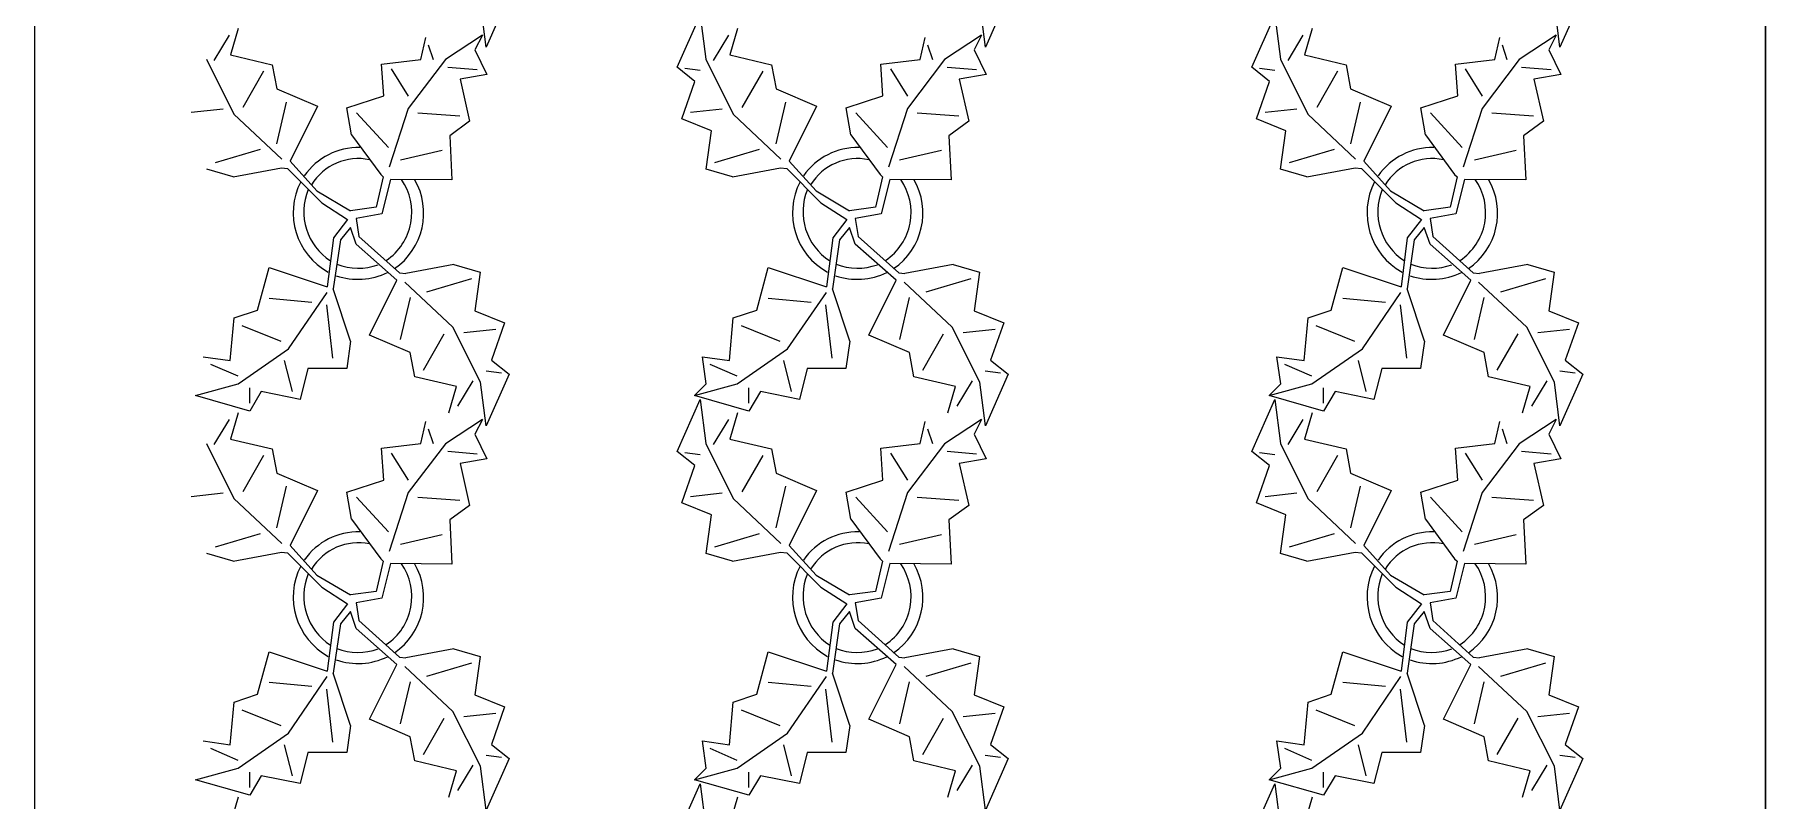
# Model space of a CAD drawing. Header units: inches. Extents: x 8624 to 20537, y 780 to 7738.
# Drawn here: x 17139.8 to 17297.6, y 1574.5 to 1644.2 of the extents above; entities that cross this region are included whole.
import ezdxf

# ---------------------------------------------------------------- set-up
doc = ezdxf.new("R2010")
doc.units = ezdxf.units.IN
doc.header["$MEASUREMENT"] = 0

msp = doc.modelspace()

# ---------------------------------------------------------------- linework, layer by layer
for p, q in [((17139.85, 2729.61), (17139.85, 1318.98)), ((17297.59, 2729.61), (17297.59, 1331.61))]:
    msp.add_line(p, q)
at = {"color": 73}
msp.add_line((17297.59, 1331.61), (17297.59, 2030.61), dxfattribs=at)
at = {"color": 114, "linetype": 'Continuous'}
for p, q in [((17181, 1643.08), (17180.49, 1647.08)), ((17183.09, 1647.79), (17181, 1643.08)), ((17226.5, 1643.08), (17225.99, 1647.08)), ((17228.59, 1647.79), (17226.5, 1643.08)), ((17278.87, 1643.08), (17278.36, 1647.08)), ((17280.96, 1647.79), (17278.87, 1643.08)), ((17198.42, 1641.27), (17200.5, 1645.98)), ((17200.5, 1645.98), (17201.01, 1641.98)), ((17250.79, 1641.27), (17252.88, 1645.98)), ((17252.88, 1645.98), (17253.39, 1641.98)), ((17156.21, 1641.88), (17157.61, 1644.18)), ((17158.41, 1644.78), (17157.71, 1642.38)), ((17175.05, 1641.97), (17175.52, 1643.98)), ((17180.66, 1644.17), (17177.29, 1641.96)), ((17180.66, 1644.17), (17179.98, 1642.83)), ((17201.71, 1641.88), (17203.11, 1644.18)), ((17203.91, 1644.78), (17203.21, 1642.38)), ((17220.55, 1641.97), (17221.02, 1643.98)), ((17226.16, 1644.17), (17222.79, 1641.96)), ((17226.16, 1644.17), (17225.48, 1642.83)), ((17254.09, 1641.88), (17255.48, 1644.18)), ((17256.28, 1644.78), (17255.59, 1642.38)), ((17272.93, 1641.97), (17273.39, 1643.98)), ((17278.53, 1644.17), (17275.16, 1641.96)), ((17278.53, 1644.17), (17277.85, 1642.83)), ((17157.71, 1642.38), (17161.51, 1641.49)), ((17175.73, 1643.31), (17176.17, 1641.97)), ((17179.98, 1642.83), (17181.08, 1640.59)), ((17203.21, 1642.38), (17207.01, 1641.49)), ((17221.23, 1643.31), (17221.67, 1641.97)), ((17225.48, 1642.83), (17226.58, 1640.59)), ((17255.59, 1642.38), (17259.39, 1641.49)), ((17273.61, 1643.31), (17274.04, 1641.97)), ((17277.85, 1642.83), (17278.95, 1640.59)), ((17155.51, 1641.98), (17158.02, 1636.98)), ((17160.72, 1640.89), (17158.82, 1637.58)), ((17161.51, 1641.49), (17161.92, 1639.29)), ((17171.47, 1641.55), (17175.05, 1641.97)), ((17171.67, 1638.65), (17171.47, 1641.55)), ((17172.36, 1641.1), (17173.91, 1638.63)), ((17177.29, 1641.96), (17173.9, 1637.51)), ((17177.51, 1641.28), (17180.19, 1641.04)), ((17181.08, 1640.59), (17178.62, 1640.16)), ((17200.02, 1639.97), (17198.42, 1641.27)), ((17199.12, 1641.17), (17200.52, 1640.98)), ((17201.01, 1641.98), (17203.52, 1636.98)), ((17206.22, 1640.89), (17204.32, 1637.58)), ((17207.01, 1641.49), (17207.42, 1639.29)), ((17216.97, 1641.55), (17220.55, 1641.97)), ((17217.17, 1638.65), (17216.97, 1641.55)), ((17217.86, 1641.1), (17219.41, 1638.63)), ((17222.79, 1641.96), (17219.4, 1637.51)), ((17223.01, 1641.28), (17225.69, 1641.04)), ((17226.58, 1640.59), (17224.12, 1640.16)), ((17252.39, 1639.97), (17250.79, 1641.27)), ((17251.49, 1641.17), (17252.89, 1640.98)), ((17253.39, 1641.98), (17255.9, 1636.98)), ((17258.59, 1640.89), (17256.7, 1637.58)), ((17259.39, 1641.49), (17259.79, 1639.29)), ((17269.35, 1641.55), (17272.93, 1641.97)), ((17269.55, 1638.65), (17269.35, 1641.55)), ((17270.24, 1641.1), (17271.78, 1638.63)), ((17275.16, 1641.96), (17271.78, 1637.51)), ((17275.38, 1641.28), (17278.06, 1641.04)), ((17278.95, 1640.59), (17276.49, 1640.16)), ((17161.92, 1639.29), (17165.62, 1637.7)), ((17178.62, 1640.16), (17179.48, 1636.35)), ((17198.83, 1636.57), (17200.02, 1639.97)), ((17207.42, 1639.29), (17211.12, 1637.7)), ((17224.12, 1640.16), (17224.98, 1636.35)), ((17251.2, 1636.57), (17252.39, 1639.97)), ((17259.79, 1639.29), (17263.5, 1637.7)), ((17276.49, 1640.16), (17277.36, 1636.35)), ((17154.12, 1637.17), (17157.02, 1637.48)), ((17161.93, 1634.29), (17162.82, 1638.09)), ((17165.62, 1637.7), (17163.13, 1632.69)), ((17168.31, 1637.55), (17171.67, 1638.65)), ((17168.74, 1635.09), (17168.31, 1637.55)), ((17173.9, 1637.51), (17172.17, 1632.16)), ((17199.62, 1637.17), (17202.52, 1637.48)), ((17207.43, 1634.29), (17208.32, 1638.09)), ((17211.12, 1637.7), (17208.63, 1632.69)), ((17213.81, 1637.55), (17217.17, 1638.65)), ((17214.24, 1635.09), (17213.81, 1637.55)), ((17219.4, 1637.51), (17217.67, 1632.16)), ((17252, 1637.17), (17254.9, 1637.48)), ((17259.8, 1634.29), (17260.7, 1638.09)), ((17263.5, 1637.7), (17261.01, 1632.69)), ((17266.19, 1637.55), (17269.55, 1638.65)), ((17266.61, 1635.09), (17266.19, 1637.55)), ((17271.78, 1637.51), (17270.05, 1632.16)), ((17158.02, 1636.98), (17162.37, 1632.87)), ((17169.2, 1637.1), (17172.09, 1633.95)), ((17178.59, 1636.8), (17174.79, 1637.06)), ((17179.48, 1636.35), (17177.68, 1635.02)), ((17201.53, 1635.48), (17198.83, 1636.57)), ((17203.52, 1636.98), (17207.87, 1632.87)), ((17214.7, 1637.1), (17217.59, 1633.95)), ((17224.09, 1636.8), (17220.29, 1637.06)), ((17224.98, 1636.35), (17223.18, 1635.02)), ((17253.9, 1635.48), (17251.2, 1636.57)), ((17255.9, 1636.98), (17260.24, 1632.87)), ((17267.08, 1637.1), (17269.96, 1633.95)), ((17276.47, 1636.8), (17272.67, 1637.06)), ((17277.36, 1636.35), (17275.56, 1635.02)), ((17168.74, 1635.09), (17171.4, 1631.49)), ((17177.68, 1635.02), (17177.88, 1631)), ((17201.04, 1631.98), (17201.53, 1635.48)), ((17214.24, 1635.09), (17216.9, 1631.49)), ((17223.18, 1635.02), (17223.38, 1631)), ((17253.41, 1631.98), (17253.9, 1635.48)), ((17266.61, 1635.09), (17269.27, 1631.49)), ((17275.56, 1635.02), (17275.75, 1631)), ((17156.33, 1632.58), (17160.43, 1633.79)), ((17165.57, 1629.99), (17163.13, 1632.69)), ((17173.19, 1632.82), (17177, 1633.69)), ((17201.83, 1632.58), (17205.93, 1633.79)), ((17211.07, 1629.99), (17208.63, 1632.69)), ((17218.69, 1632.82), (17222.5, 1633.69)), ((17254.21, 1632.58), (17258.31, 1633.79)), ((17263.44, 1629.99), (17261.01, 1632.69)), ((17271.07, 1632.82), (17274.88, 1633.69)), ((17157.94, 1631.28), (17155.54, 1631.98)), ((17157.94, 1631.28), (17162.34, 1632.09)), ((17162.34, 1632.09), (17162.9, 1632.03)), ((17162.9, 1632.03), (17166.02, 1628.9)), ((17171.62, 1631.27), (17170.98, 1628.5)), ((17171.4, 1631.49), (17171.62, 1631.27)), ((17203.44, 1631.28), (17201.04, 1631.98)), ((17203.44, 1631.28), (17207.84, 1632.09)), ((17207.84, 1632.09), (17208.4, 1632.03)), ((17208.4, 1632.03), (17211.52, 1628.9)), ((17217.12, 1631.27), (17216.48, 1628.5)), ((17216.9, 1631.49), (17217.12, 1631.27)), ((17255.81, 1631.28), (17253.41, 1631.98)), ((17255.81, 1631.28), (17260.21, 1632.09)), ((17260.21, 1632.09), (17260.78, 1632.03)), ((17260.78, 1632.03), (17263.9, 1628.9)), ((17269.49, 1631.27), (17268.85, 1628.5)), ((17269.27, 1631.49), (17269.49, 1631.27)), ((17165.57, 1629.99), (17168.63, 1628.19)), ((17172.29, 1631.04), (17171.5, 1627.89)), ((17177.88, 1631), (17172.29, 1631.04)), ((17211.07, 1629.99), (17214.13, 1628.19)), ((17217.79, 1631.04), (17217, 1627.89)), ((17223.38, 1631), (17217.79, 1631.04)), ((17263.44, 1629.99), (17266.5, 1628.19)), ((17270.16, 1631.04), (17269.37, 1627.89)), ((17275.75, 1631), (17270.16, 1631.04)), ((17166.02, 1628.9), (17168.37, 1627.38)), ((17170.98, 1628.5), (17168.63, 1628.19)), ((17170.98, 1628.5), (17170.98, 1628.5)), ((17211.52, 1628.9), (17213.87, 1627.38)), ((17216.48, 1628.5), (17214.13, 1628.19)), ((17216.48, 1628.5), (17216.48, 1628.5)), ((17263.9, 1628.9), (17266.24, 1627.38)), ((17268.85, 1628.5), (17266.5, 1628.19)), ((17268.85, 1628.5), (17268.85, 1628.5)), ((17168.37, 1627.38), (17167.09, 1625.72)), ((17168.63, 1626.67), (17167.72, 1625.55)), ((17169.15, 1625.14), (17168.63, 1626.67)), ((17171.5, 1627.89), (17169.15, 1627.48)), ((17169.15, 1627.48), (17169.41, 1625.85)), ((17213.87, 1627.38), (17212.59, 1625.72)), ((17214.13, 1626.67), (17213.22, 1625.55)), ((17214.65, 1625.14), (17214.13, 1626.67)), ((17217, 1627.89), (17214.65, 1627.48)), ((17214.65, 1627.48), (17214.91, 1625.85)), ((17266.24, 1627.38), (17264.96, 1625.72)), ((17266.5, 1626.67), (17265.59, 1625.55)), ((17267.03, 1625.14), (17266.5, 1626.67)), ((17269.37, 1627.89), (17267.03, 1627.48)), ((17267.03, 1627.48), (17267.29, 1625.85)), ((17167.09, 1625.72), (17166.52, 1621.26)), ((17167.72, 1625.55), (17167.07, 1621.07)), ((17172.87, 1621.86), (17169.15, 1625.14)), ((17169.41, 1625.85), (17173.1, 1622.53)), ((17212.59, 1625.72), (17212.02, 1621.26)), ((17213.22, 1625.55), (17212.57, 1621.07)), ((17218.37, 1621.86), (17214.65, 1625.14)), ((17214.91, 1625.85), (17218.6, 1622.53)), ((17264.96, 1625.72), (17264.39, 1621.26)), ((17265.59, 1625.55), (17264.94, 1621.07)), ((17270.74, 1621.86), (17267.03, 1625.14)), ((17267.29, 1625.85), (17270.97, 1622.53)), ((17178.06, 1623.28), (17173.67, 1622.47)), ((17178.06, 1623.28), (17180.47, 1622.58)), ((17223.56, 1623.28), (17219.17, 1622.47)), ((17223.56, 1623.28), (17225.97, 1622.58)), ((17275.94, 1623.28), (17271.54, 1622.47)), ((17275.94, 1623.28), (17278.34, 1622.58)), ((17160.16, 1619.14), (17161.22, 1623.02)), ((17161.22, 1623.02), (17166.52, 1621.26)), ((17170.38, 1616.86), (17172.87, 1621.86)), ((17173.1, 1622.53), (17173.67, 1622.47)), ((17177.98, 1617.58), (17173.59, 1621.68)), ((17179.67, 1621.98), (17175.57, 1620.77)), ((17180.47, 1622.58), (17179.97, 1619.08)), ((17205.66, 1619.14), (17206.72, 1623.02)), ((17206.72, 1623.02), (17212.02, 1621.26)), ((17215.88, 1616.86), (17218.37, 1621.86)), ((17218.6, 1622.53), (17219.17, 1622.47)), ((17223.48, 1617.58), (17219.09, 1621.68)), ((17225.17, 1621.98), (17221.07, 1620.77)), ((17225.97, 1622.58), (17225.47, 1619.08)), ((17258.03, 1619.14), (17259.09, 1623.02)), ((17259.09, 1623.02), (17264.39, 1621.26)), ((17268.25, 1616.86), (17270.74, 1621.86)), ((17270.97, 1622.53), (17271.54, 1622.47)), ((17275.85, 1617.58), (17271.46, 1621.68)), ((17277.54, 1621.98), (17273.44, 1620.77)), ((17278.34, 1622.58), (17277.85, 1619.08)), ((17165.11, 1619.84), (17161.22, 1620.2)), ((17162.98, 1615.6), (17166.51, 1620.75)), ((17168.64, 1616.31), (17167.07, 1621.07)), ((17174.07, 1620.27), (17173.18, 1616.46)), ((17210.61, 1619.84), (17206.72, 1620.2)), ((17208.48, 1615.6), (17212.01, 1620.75)), ((17214.14, 1616.31), (17212.57, 1621.07)), ((17219.57, 1620.27), (17218.68, 1616.46)), ((17262.98, 1619.84), (17259.09, 1620.2)), ((17260.86, 1615.6), (17264.38, 1620.75)), ((17266.52, 1616.31), (17264.94, 1621.07)), ((17271.94, 1620.27), (17271.05, 1616.46)), ((17158.03, 1618.43), (17160.16, 1619.14)), ((17166.44, 1619.61), (17167.01, 1614.77)), ((17179.97, 1619.08), (17182.68, 1617.99)), ((17203.53, 1618.43), (17205.66, 1619.14)), ((17211.94, 1619.61), (17212.51, 1614.77)), ((17225.47, 1619.08), (17228.18, 1617.99)), ((17255.91, 1618.43), (17258.03, 1619.14)), ((17264.31, 1619.61), (17264.89, 1614.77)), ((17277.85, 1619.08), (17280.55, 1617.99)), ((17157.68, 1614.54), (17158.03, 1618.43)), ((17158.74, 1617.72), (17162.28, 1616.31)), ((17175.29, 1613.67), (17177.18, 1616.97)), ((17180.49, 1612.58), (17177.98, 1617.58)), ((17181.88, 1617.38), (17178.98, 1617.08)), ((17182.68, 1617.99), (17181.48, 1614.58)), ((17203.18, 1614.54), (17203.53, 1618.43)), ((17204.24, 1617.72), (17207.78, 1616.31)), ((17220.79, 1613.67), (17222.68, 1616.97)), ((17225.99, 1612.58), (17223.48, 1617.58)), ((17227.38, 1617.38), (17224.48, 1617.08)), ((17228.18, 1617.99), (17226.98, 1614.58)), ((17255.56, 1614.54), (17255.91, 1618.43)), ((17256.62, 1617.72), (17260.15, 1616.31)), ((17273.16, 1613.67), (17275.05, 1616.97)), ((17278.36, 1612.58), (17275.85, 1617.58)), ((17279.75, 1617.38), (17276.85, 1617.08)), ((17280.55, 1617.99), (17279.36, 1614.58)), ((17158.39, 1612.42), (17162.98, 1615.6)), ((17168.64, 1616.31), (17168.29, 1613.83)), ((17174.08, 1615.27), (17170.38, 1616.86)), ((17203.89, 1612.42), (17208.48, 1615.6)), ((17214.14, 1616.31), (17213.79, 1613.83)), ((17219.58, 1615.27), (17215.88, 1616.86)), ((17256.26, 1612.42), (17260.86, 1615.6)), ((17266.52, 1616.31), (17266.16, 1613.83)), ((17271.96, 1615.27), (17268.25, 1616.86)), ((17155.21, 1614.89), (17157.68, 1614.54)), ((17158.39, 1613.12), (17155.91, 1614.19)), ((17163.34, 1611.71), (17162.63, 1614.54)), ((17164.75, 1613.83), (17164.05, 1611)), ((17168.29, 1613.83), (17164.75, 1613.83)), ((17174.49, 1613.07), (17174.08, 1615.27)), ((17181.48, 1614.58), (17183.09, 1613.29)), ((17200.71, 1614.89), (17203.18, 1614.54)), ((17201.06, 1612.42), (17200.71, 1614.89)), ((17203.89, 1613.12), (17201.41, 1614.19)), ((17208.84, 1611.71), (17208.13, 1614.54)), ((17210.25, 1613.83), (17209.55, 1611)), ((17213.79, 1613.83), (17210.25, 1613.83)), ((17219.99, 1613.07), (17219.58, 1615.27)), ((17226.98, 1614.58), (17228.59, 1613.29)), ((17253.08, 1614.89), (17255.56, 1614.54)), ((17253.43, 1612.42), (17253.08, 1614.89)), ((17256.26, 1613.12), (17253.79, 1614.19)), ((17261.21, 1611.71), (17260.5, 1614.54)), ((17262.63, 1613.83), (17261.92, 1611)), ((17266.16, 1613.83), (17262.63, 1613.83)), ((17272.36, 1613.07), (17271.96, 1615.27)), ((17279.36, 1614.58), (17280.96, 1613.29)), ((17154.5, 1611.36), (17158.39, 1612.42)), ((17178.29, 1612.18), (17174.49, 1613.07)), ((17177.59, 1609.77), (17178.29, 1612.18)), ((17179.79, 1612.68), (17178.39, 1610.38)), ((17181, 1608.58), (17180.49, 1612.58)), ((17182.39, 1613.39), (17180.99, 1613.58)), ((17183.09, 1613.29), (17181, 1608.58)), ((17200, 1611.36), (17203.89, 1612.42)), ((17200, 1611.36), (17201.06, 1612.42)), ((17223.79, 1612.18), (17219.99, 1613.07)), ((17223.09, 1609.77), (17223.79, 1612.18)), ((17225.29, 1612.68), (17223.89, 1610.38)), ((17226.5, 1608.58), (17225.99, 1612.58)), ((17227.89, 1613.39), (17226.49, 1613.58)), ((17228.59, 1613.29), (17226.5, 1608.58)), ((17252.37, 1611.36), (17256.26, 1612.42)), ((17252.37, 1611.36), (17253.43, 1612.42)), ((17276.16, 1612.18), (17272.36, 1613.07)), ((17275.47, 1609.77), (17276.16, 1612.18)), ((17277.66, 1612.68), (17276.27, 1610.38)), ((17278.87, 1608.58), (17278.36, 1612.58)), ((17280.26, 1613.39), (17278.86, 1613.58)), ((17280.96, 1613.29), (17278.87, 1608.58)), ((17159.45, 1609.94), (17154.5, 1611.36)), ((17159.45, 1610.65), (17159.45, 1612.06)), ((17160.51, 1611.71), (17159.45, 1609.94)), ((17164.05, 1611), (17160.51, 1611.71)), ((17198.42, 1606.27), (17200.5, 1610.98)), ((17204.95, 1609.94), (17200, 1611.36)), ((17200.5, 1610.98), (17201.01, 1606.98)), ((17204.95, 1610.65), (17204.95, 1612.06)), ((17206.01, 1611.71), (17204.95, 1609.94)), ((17209.55, 1611), (17206.01, 1611.71)), ((17250.79, 1606.27), (17252.88, 1610.98)), ((17257.32, 1609.94), (17252.37, 1611.36)), ((17252.88, 1610.98), (17253.39, 1606.98)), ((17257.32, 1610.65), (17257.32, 1612.06)), ((17258.38, 1611.71), (17257.32, 1609.94)), ((17261.92, 1611), (17258.38, 1611.71)), ((17156.21, 1606.88), (17157.61, 1609.18)), ((17158.41, 1609.78), (17157.71, 1607.38)), ((17180.66, 1609.17), (17177.29, 1606.96)), ((17180.66, 1609.17), (17179.98, 1607.83)), ((17201.71, 1606.88), (17203.11, 1609.18)), ((17203.91, 1609.78), (17203.21, 1607.38)), ((17226.16, 1609.17), (17222.79, 1606.96)), ((17226.16, 1609.17), (17225.48, 1607.83)), ((17254.09, 1606.88), (17255.48, 1609.18)), ((17256.28, 1609.78), (17255.59, 1607.38)), ((17278.53, 1609.17), (17275.16, 1606.96)), ((17278.53, 1609.17), (17277.85, 1607.83)), ((17175.05, 1606.97), (17175.52, 1608.98)), ((17175.73, 1608.31), (17176.17, 1606.97)), ((17179.98, 1607.83), (17181.08, 1605.59)), ((17220.55, 1606.97), (17221.02, 1608.98)), ((17221.23, 1608.31), (17221.67, 1606.97)), ((17225.48, 1607.83), (17226.58, 1605.59)), ((17272.93, 1606.97), (17273.39, 1608.98)), ((17273.61, 1608.31), (17274.04, 1606.97)), ((17277.85, 1607.83), (17278.95, 1605.59)), ((17155.51, 1606.98), (17158.02, 1601.98)), ((17157.71, 1607.38), (17161.51, 1606.49)), ((17160.72, 1605.89), (17158.82, 1602.58)), ((17161.51, 1606.49), (17161.92, 1604.29)), ((17171.47, 1606.55), (17175.05, 1606.97)), ((17171.67, 1603.65), (17171.47, 1606.55)), ((17172.36, 1606.1), (17173.91, 1603.63)), ((17177.29, 1606.96), (17173.9, 1602.51)), ((17177.51, 1606.28), (17180.19, 1606.04)), ((17200.02, 1604.97), (17198.42, 1606.27)), ((17199.12, 1606.17), (17200.52, 1605.98)), ((17201.01, 1606.98), (17203.52, 1601.98)), ((17203.21, 1607.38), (17207.01, 1606.49)), ((17206.22, 1605.89), (17204.32, 1602.58)), ((17207.01, 1606.49), (17207.42, 1604.29)), ((17216.97, 1606.55), (17220.55, 1606.97)), ((17217.17, 1603.65), (17216.97, 1606.55)), ((17217.86, 1606.1), (17219.41, 1603.63)), ((17222.79, 1606.96), (17219.4, 1602.51)), ((17223.01, 1606.28), (17225.69, 1606.04)), ((17252.39, 1604.97), (17250.79, 1606.27)), ((17251.49, 1606.17), (17252.89, 1605.98)), ((17253.39, 1606.98), (17255.9, 1601.98)), ((17255.59, 1607.38), (17259.39, 1606.49)), ((17258.59, 1605.89), (17256.7, 1602.58)), ((17259.39, 1606.49), (17259.79, 1604.29)), ((17269.35, 1606.55), (17272.93, 1606.97)), ((17269.55, 1603.65), (17269.35, 1606.55)), ((17270.24, 1606.1), (17271.78, 1603.63)), ((17275.16, 1606.96), (17271.78, 1602.51)), ((17275.38, 1606.28), (17278.06, 1606.04)), ((17161.92, 1604.29), (17165.62, 1602.7)), ((17181.08, 1605.59), (17178.62, 1605.16)), ((17178.62, 1605.16), (17179.48, 1601.35)), ((17198.83, 1601.57), (17200.02, 1604.97)), ((17207.42, 1604.29), (17211.12, 1602.7)), ((17226.58, 1605.59), (17224.12, 1605.16)), ((17224.12, 1605.16), (17224.98, 1601.35)), ((17251.2, 1601.57), (17252.39, 1604.97)), ((17259.79, 1604.29), (17263.5, 1602.7)), ((17278.95, 1605.59), (17276.49, 1605.16)), ((17276.49, 1605.16), (17277.36, 1601.35)), ((17161.93, 1599.29), (17162.82, 1603.09)), ((17165.62, 1602.7), (17163.13, 1597.69)), ((17168.31, 1602.55), (17171.67, 1603.65)), ((17207.43, 1599.29), (17208.32, 1603.09)), ((17211.12, 1602.7), (17208.63, 1597.69)), ((17213.81, 1602.55), (17217.17, 1603.65)), ((17259.8, 1599.29), (17260.7, 1603.09)), ((17263.5, 1602.7), (17261.01, 1597.69)), ((17266.19, 1602.55), (17269.55, 1603.65)), ((17154.12, 1602.17), (17157.02, 1602.48)), ((17158.02, 1601.98), (17162.37, 1597.87)), ((17168.74, 1600.09), (17168.31, 1602.55)), ((17169.2, 1602.1), (17172.09, 1598.95)), ((17173.9, 1602.51), (17172.17, 1597.16)), ((17178.59, 1601.8), (17174.79, 1602.06)), ((17179.48, 1601.35), (17177.68, 1600.02)), ((17201.53, 1600.48), (17198.83, 1601.57)), ((17199.62, 1602.17), (17202.52, 1602.48)), ((17203.52, 1601.98), (17207.87, 1597.87)), ((17214.24, 1600.09), (17213.81, 1602.55)), ((17214.7, 1602.1), (17217.59, 1598.95)), ((17219.4, 1602.51), (17217.67, 1597.16)), ((17224.09, 1601.8), (17220.29, 1602.06)), ((17224.98, 1601.35), (17223.18, 1600.02)), ((17253.9, 1600.48), (17251.2, 1601.57)), ((17252, 1602.17), (17254.9, 1602.48)), ((17255.9, 1601.98), (17260.24, 1597.87)), ((17266.61, 1600.09), (17266.19, 1602.55)), ((17267.08, 1602.1), (17269.96, 1598.95)), ((17271.78, 1602.51), (17270.05, 1597.16)), ((17276.47, 1601.8), (17272.67, 1602.06)), ((17277.36, 1601.35), (17275.56, 1600.02)), ((17168.74, 1600.09), (17171.4, 1596.49)), ((17177.68, 1600.02), (17177.88, 1596)), ((17201.04, 1596.98), (17201.53, 1600.48)), ((17214.24, 1600.09), (17216.9, 1596.49)), ((17223.18, 1600.02), (17223.38, 1596)), ((17253.41, 1596.98), (17253.9, 1600.48)), ((17266.61, 1600.09), (17269.27, 1596.49)), ((17275.56, 1600.02), (17275.75, 1596)), ((17156.33, 1597.58), (17160.43, 1598.79)), ((17173.19, 1597.82), (17177, 1598.69)), ((17201.83, 1597.58), (17205.93, 1598.79)), ((17218.69, 1597.82), (17222.5, 1598.69)), ((17254.21, 1597.58), (17258.31, 1598.79)), ((17271.07, 1597.82), (17274.88, 1598.69)), ((17157.94, 1596.28), (17155.54, 1596.98)), ((17157.94, 1596.28), (17162.34, 1597.09)), ((17162.34, 1597.09), (17162.9, 1597.03)), ((17162.9, 1597.03), (17166.02, 1593.9)), ((17165.57, 1594.99), (17163.13, 1597.69)), ((17171.4, 1596.49), (17171.62, 1596.27)), ((17203.44, 1596.28), (17201.04, 1596.98)), ((17203.44, 1596.28), (17207.84, 1597.09)), ((17207.84, 1597.09), (17208.4, 1597.03)), ((17208.4, 1597.03), (17211.52, 1593.9)), ((17211.07, 1594.99), (17208.63, 1597.69)), ((17216.9, 1596.49), (17217.12, 1596.27)), ((17255.81, 1596.28), (17253.41, 1596.98)), ((17255.81, 1596.28), (17260.21, 1597.09)), ((17260.21, 1597.09), (17260.78, 1597.03)), ((17260.78, 1597.03), (17263.9, 1593.9)), ((17263.44, 1594.99), (17261.01, 1597.69)), ((17269.27, 1596.49), (17269.49, 1596.27)), ((17165.57, 1594.99), (17168.63, 1593.19)), ((17171.62, 1596.27), (17170.98, 1593.5)), ((17172.29, 1596.04), (17171.5, 1592.89)), ((17177.88, 1596), (17172.29, 1596.04)), ((17211.07, 1594.99), (17214.13, 1593.19)), ((17217.12, 1596.27), (17216.48, 1593.5)), ((17217.79, 1596.04), (17217, 1592.89)), ((17223.38, 1596), (17217.79, 1596.04)), ((17263.44, 1594.99), (17266.5, 1593.19)), ((17269.49, 1596.27), (17268.85, 1593.5)), ((17270.16, 1596.04), (17269.37, 1592.89)), ((17275.75, 1596), (17270.16, 1596.04)), ((17166.02, 1593.9), (17168.37, 1592.38)), ((17170.98, 1593.5), (17168.63, 1593.19)), ((17170.98, 1593.5), (17170.98, 1593.5)), ((17211.52, 1593.9), (17213.87, 1592.38)), ((17216.48, 1593.5), (17214.13, 1593.19)), ((17216.48, 1593.5), (17216.48, 1593.5)), ((17263.9, 1593.9), (17266.24, 1592.38)), ((17268.85, 1593.5), (17266.5, 1593.19)), ((17268.85, 1593.5), (17268.85, 1593.5)), ((17168.37, 1592.38), (17167.09, 1590.72)), ((17168.63, 1591.67), (17167.72, 1590.55)), ((17169.15, 1590.14), (17168.63, 1591.67)), ((17171.5, 1592.89), (17169.15, 1592.48)), ((17169.15, 1592.48), (17169.41, 1590.85)), ((17213.87, 1592.38), (17212.59, 1590.72)), ((17214.13, 1591.67), (17213.22, 1590.55)), ((17214.65, 1590.14), (17214.13, 1591.67)), ((17217, 1592.89), (17214.65, 1592.48)), ((17214.65, 1592.48), (17214.91, 1590.85)), ((17266.24, 1592.38), (17264.96, 1590.72)), ((17266.5, 1591.67), (17265.59, 1590.55)), ((17267.03, 1590.14), (17266.5, 1591.67)), ((17269.37, 1592.89), (17267.03, 1592.48)), ((17267.03, 1592.48), (17267.29, 1590.85)), ((17167.09, 1590.72), (17166.52, 1586.26)), ((17167.72, 1590.55), (17167.07, 1586.07)), ((17172.87, 1586.86), (17169.15, 1590.14)), ((17169.41, 1590.85), (17173.1, 1587.53)), ((17212.59, 1590.72), (17212.02, 1586.26)), ((17213.22, 1590.55), (17212.57, 1586.07)), ((17218.37, 1586.86), (17214.65, 1590.14)), ((17214.91, 1590.85), (17218.6, 1587.53)), ((17264.96, 1590.72), (17264.39, 1586.26)), ((17265.59, 1590.55), (17264.94, 1586.07)), ((17270.74, 1586.86), (17267.03, 1590.14)), ((17267.29, 1590.85), (17270.97, 1587.53)), ((17160.16, 1584.14), (17161.22, 1588.02)), ((17161.22, 1588.02), (17166.52, 1586.26)), ((17173.1, 1587.53), (17173.67, 1587.47)), ((17178.06, 1588.28), (17173.67, 1587.47)), ((17179.67, 1586.98), (17175.57, 1585.77)), ((17178.06, 1588.28), (17180.47, 1587.58)), ((17180.47, 1587.58), (17179.97, 1584.08)), ((17205.66, 1584.14), (17206.72, 1588.02)), ((17206.72, 1588.02), (17212.02, 1586.26)), ((17218.6, 1587.53), (17219.17, 1587.47)), ((17223.56, 1588.28), (17219.17, 1587.47)), ((17225.17, 1586.98), (17221.07, 1585.77)), ((17223.56, 1588.28), (17225.97, 1587.58)), ((17225.97, 1587.58), (17225.47, 1584.08)), ((17258.03, 1584.14), (17259.09, 1588.02)), ((17259.09, 1588.02), (17264.39, 1586.26)), ((17270.97, 1587.53), (17271.54, 1587.47)), ((17275.94, 1588.28), (17271.54, 1587.47)), ((17277.54, 1586.98), (17273.44, 1585.77)), ((17275.94, 1588.28), (17278.34, 1587.58)), ((17278.34, 1587.58), (17277.85, 1584.08)), ((17162.98, 1580.6), (17166.51, 1585.75)), ((17168.64, 1581.31), (17167.07, 1586.07)), ((17170.38, 1581.86), (17172.87, 1586.86)), ((17177.98, 1582.58), (17173.59, 1586.68)), ((17208.48, 1580.6), (17212.01, 1585.75)), ((17214.14, 1581.31), (17212.57, 1586.07)), ((17215.88, 1581.86), (17218.37, 1586.86)), ((17223.48, 1582.58), (17219.09, 1586.68)), ((17260.86, 1580.6), (17264.38, 1585.75)), ((17266.52, 1581.31), (17264.94, 1586.07)), ((17268.25, 1581.86), (17270.74, 1586.86)), ((17275.85, 1582.58), (17271.46, 1586.68)), ((17158.03, 1583.43), (17160.16, 1584.14)), ((17165.11, 1584.84), (17161.22, 1585.2)), ((17166.44, 1584.61), (17167.01, 1579.77)), ((17174.07, 1585.27), (17173.18, 1581.46)), ((17179.97, 1584.08), (17182.68, 1582.99)), ((17203.53, 1583.43), (17205.66, 1584.14)), ((17210.61, 1584.84), (17206.72, 1585.2)), ((17211.94, 1584.61), (17212.51, 1579.77)), ((17219.57, 1585.27), (17218.68, 1581.46)), ((17225.47, 1584.08), (17228.18, 1582.99)), ((17255.91, 1583.43), (17258.03, 1584.14)), ((17262.98, 1584.84), (17259.09, 1585.2)), ((17264.31, 1584.61), (17264.89, 1579.77)), ((17271.94, 1585.27), (17271.05, 1581.46)), ((17277.85, 1584.08), (17280.55, 1582.99)), ((17157.68, 1579.54), (17158.03, 1583.43)), ((17158.74, 1582.72), (17162.28, 1581.31)), ((17180.49, 1577.58), (17177.98, 1582.58)), ((17181.88, 1582.38), (17178.98, 1582.08)), ((17182.68, 1582.99), (17181.48, 1579.58)), ((17203.18, 1579.54), (17203.53, 1583.43)), ((17204.24, 1582.72), (17207.78, 1581.31)), ((17225.99, 1577.58), (17223.48, 1582.58)), ((17227.38, 1582.38), (17224.48, 1582.08)), ((17228.18, 1582.99), (17226.98, 1579.58)), ((17255.56, 1579.54), (17255.91, 1583.43)), ((17256.62, 1582.72), (17260.15, 1581.31)), ((17278.36, 1577.58), (17275.85, 1582.58)), ((17279.75, 1582.38), (17276.85, 1582.08)), ((17280.55, 1582.99), (17279.36, 1579.58)), ((17168.64, 1581.31), (17168.29, 1578.83)), ((17174.08, 1580.27), (17170.38, 1581.86)), ((17175.29, 1578.67), (17177.18, 1581.97)), ((17214.14, 1581.31), (17213.79, 1578.83)), ((17219.58, 1580.27), (17215.88, 1581.86)), ((17220.79, 1578.67), (17222.68, 1581.97)), ((17266.52, 1581.31), (17266.16, 1578.83)), ((17271.96, 1580.27), (17268.25, 1581.86)), ((17273.16, 1578.67), (17275.05, 1581.97)), ((17155.21, 1579.89), (17157.68, 1579.54)), ((17158.39, 1578.12), (17155.91, 1579.19)), ((17158.39, 1577.42), (17162.98, 1580.6)), ((17163.34, 1576.71), (17162.63, 1579.54)), ((17174.49, 1578.07), (17174.08, 1580.27)), ((17181.48, 1579.58), (17183.09, 1578.29)), ((17200.71, 1579.89), (17203.18, 1579.54)), ((17201.06, 1577.42), (17200.71, 1579.89)), ((17203.89, 1578.12), (17201.41, 1579.19)), ((17203.89, 1577.42), (17208.48, 1580.6)), ((17208.84, 1576.71), (17208.13, 1579.54)), ((17219.99, 1578.07), (17219.58, 1580.27)), ((17226.98, 1579.58), (17228.59, 1578.29)), ((17253.08, 1579.89), (17255.56, 1579.54)), ((17253.43, 1577.42), (17253.08, 1579.89)), ((17256.26, 1578.12), (17253.79, 1579.19)), ((17256.26, 1577.42), (17260.86, 1580.6)), ((17261.21, 1576.71), (17260.5, 1579.54)), ((17272.36, 1578.07), (17271.96, 1580.27)), ((17279.36, 1579.58), (17280.96, 1578.29)), ((17164.75, 1578.83), (17164.05, 1576)), ((17168.29, 1578.83), (17164.75, 1578.83)), ((17178.29, 1577.18), (17174.49, 1578.07)), ((17179.79, 1577.68), (17178.39, 1575.38)), ((17181, 1573.58), (17180.49, 1577.58)), ((17182.39, 1578.39), (17180.99, 1578.58)), ((17183.09, 1578.29), (17181, 1573.58)), ((17210.25, 1578.83), (17209.55, 1576)), ((17213.79, 1578.83), (17210.25, 1578.83)), ((17223.79, 1577.18), (17219.99, 1578.07)), ((17225.29, 1577.68), (17223.89, 1575.38)), ((17226.5, 1573.58), (17225.99, 1577.58)), ((17227.89, 1578.39), (17226.49, 1578.58)), ((17228.59, 1578.29), (17226.5, 1573.58)), ((17262.63, 1578.83), (17261.92, 1576)), ((17266.16, 1578.83), (17262.63, 1578.83)), ((17276.16, 1577.18), (17272.36, 1578.07)), ((17277.66, 1577.68), (17276.27, 1575.38)), ((17278.87, 1573.58), (17278.36, 1577.58)), ((17280.26, 1578.39), (17278.86, 1578.58)), ((17280.96, 1578.29), (17278.87, 1573.58)), ((17154.5, 1576.36), (17158.39, 1577.42)), ((17159.45, 1574.94), (17154.5, 1576.36)), ((17159.45, 1575.65), (17159.45, 1577.06)), ((17160.51, 1576.71), (17159.45, 1574.94)), ((17164.05, 1576), (17160.51, 1576.71)), ((17177.59, 1574.77), (17178.29, 1577.18)), ((17198.42, 1571.27), (17200.5, 1575.98)), ((17200, 1576.36), (17203.89, 1577.42)), ((17200, 1576.36), (17201.06, 1577.42)), ((17204.95, 1574.94), (17200, 1576.36)), ((17200.5, 1575.98), (17201.01, 1571.98)), ((17204.95, 1575.65), (17204.95, 1577.06)), ((17206.01, 1576.71), (17204.95, 1574.94)), ((17209.55, 1576), (17206.01, 1576.71)), ((17223.09, 1574.77), (17223.79, 1577.18)), ((17250.79, 1571.27), (17252.88, 1575.98)), ((17252.37, 1576.36), (17256.26, 1577.42)), ((17252.37, 1576.36), (17253.43, 1577.42)), ((17257.32, 1574.94), (17252.37, 1576.36)), ((17252.88, 1575.98), (17253.39, 1571.98)), ((17257.32, 1575.65), (17257.32, 1577.06)), ((17258.38, 1576.71), (17257.32, 1574.94)), ((17261.92, 1576), (17258.38, 1576.71)), ((17275.47, 1574.77), (17276.16, 1577.18)), ((17158.41, 1574.78), (17157.71, 1572.38)), ((17203.91, 1574.78), (17203.21, 1572.38)), ((17256.28, 1574.78), (17255.59, 1572.38))]:
    msp.add_line(p, q, dxfattribs=at)
for centre, radius, start, end in [((17169.35, 1627.94), 6, 88.6147, 145.1169), ((17169.35, 1627.94), 5, 78.1647, 148.6725), ((17214.85, 1627.94), 6, 88.6147, 145.1169), ((17214.85, 1627.94), 5, 78.1647, 148.6725), ((17267.22, 1627.94), 6, 88.6147, 145.1169), ((17267.22, 1627.94), 5, 78.1647, 148.6725), ((17169.57, 1627.99), 6.15, 152.5812, 241.2714), ((17169.67, 1628.08), 5.29, 157.3711, 237.472), ((17168.98, 1628.03), 5.25, 303.8219, 34.9414), ((17169.18, 1627.97), 6.13, 304.3757, 30.1028), ((17215.07, 1627.99), 6.15, 152.5812, 241.2714), ((17215.17, 1628.08), 5.29, 157.3711, 237.472), ((17214.48, 1628.03), 5.25, 303.8219, 34.9414), ((17214.68, 1627.97), 6.13, 304.3757, 30.1028), ((17267.44, 1627.99), 6.15, 152.5812, 241.2714), ((17267.55, 1628.08), 5.29, 157.3711, 237.472), ((17266.85, 1628.03), 5.25, 303.8219, 34.9414), ((17267.06, 1627.97), 6.13, 304.3757, 30.1028), ((17169.35, 1628.23), 5.28, 248.4094, 290.0301), ((17214.85, 1628.23), 5.28, 248.4094, 290.0301), ((17267.22, 1628.23), 5.28, 248.4094, 290.0301), ((17169.32, 1628.07), 6.13, 251.2017, 296.0918), ((17214.82, 1628.07), 6.13, 251.2017, 296.0918), ((17267.19, 1628.07), 6.13, 251.2017, 296.0918), ((17169.35, 1592.94), 6, 88.6147, 145.1169), ((17214.85, 1592.94), 6, 88.6147, 145.1169), ((17267.22, 1592.94), 6, 88.6147, 145.1169), ((17169.35, 1592.94), 5, 78.1647, 148.6725), ((17214.85, 1592.94), 5, 78.1647, 148.6725), ((17267.22, 1592.94), 5, 78.1647, 148.6725), ((17169.57, 1592.99), 6.15, 152.5812, 241.2714), ((17169.67, 1593.08), 5.29, 157.3711, 237.472), ((17168.98, 1593.03), 5.25, 303.8219, 34.9414), ((17169.18, 1592.97), 6.13, 304.3757, 30.1028), ((17215.07, 1592.99), 6.15, 152.5812, 241.2714), ((17215.17, 1593.08), 5.29, 157.3711, 237.472), ((17214.48, 1593.03), 5.25, 303.8219, 34.9414), ((17214.68, 1592.97), 6.13, 304.3757, 30.1028), ((17267.44, 1592.99), 6.15, 152.5812, 241.2714), ((17267.55, 1593.08), 5.29, 157.3711, 237.472), ((17266.85, 1593.03), 5.25, 303.8219, 34.9414), ((17267.06, 1592.97), 6.13, 304.3757, 30.1028), ((17169.32, 1593.07), 6.13, 251.2017, 296.0918), ((17169.35, 1593.23), 5.28, 248.4094, 290.0301), ((17214.82, 1593.07), 6.13, 251.2017, 296.0918), ((17214.85, 1593.23), 5.28, 248.4094, 290.0301), ((17267.19, 1593.07), 6.13, 251.2017, 296.0918), ((17267.22, 1593.23), 5.28, 248.4094, 290.0301)]:
    msp.add_arc(centre, radius, start, end, dxfattribs=at)

doc.saveas('drawing.dxf')
